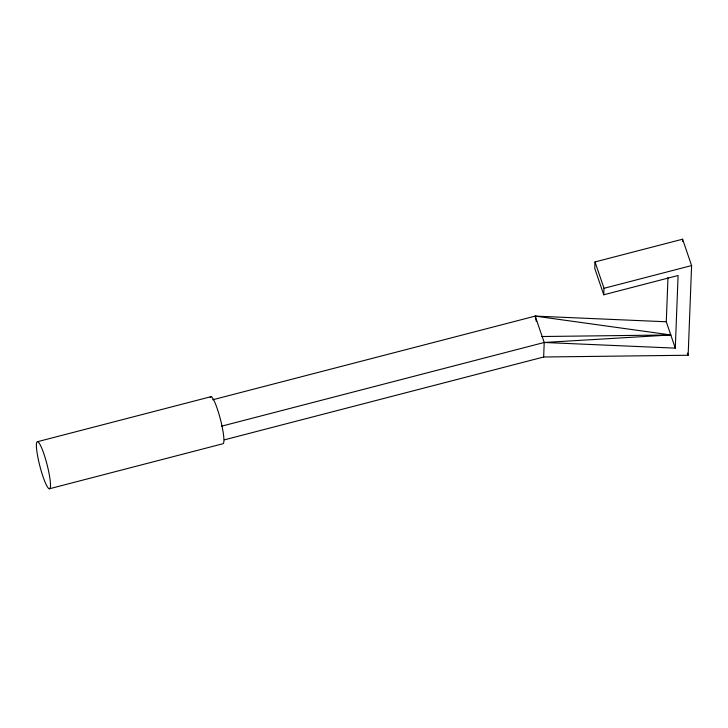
<?xml version="1.0" encoding="UTF-8"?>
<svg xmlns="http://www.w3.org/2000/svg" width="728" height="728" viewBox="0 0 728 728"><rect width="100%" height="100%" fill="white"/><g stroke="black" fill="none" stroke-linecap="round" stroke-linejoin="round"><path stroke-width="1.09" d="M224.397 439.83L543.652 357.002L544.207 342.479L535.198 316.107L212.649 399.79M543.652 357.002L688.151 355.246L691.6 265.574L682.591 239.212L595.004 261.934L594.749 268.423L603.758 294.785L678.087 275.502L675.293 348.139L544.207 342.479L221.658 426.162M603.758 294.785L604.013 288.306L595.004 261.934M675.293 348.139L666.284 321.776L667.986 277.514M682.5 241.478L682.591 239.212M604.013 288.306L691.6 265.574M37.565 441.678L210.983 396.687M49.34 488.788A24.324 3.667 75.5 0 0 43.889 453.863A24.324 3.667 75.5 0 0 37.128 453.053A24.324 3.667 75.5 0 0 49.34 488.788L222.759 443.798A24.324 3.667 75.5 0 0 219.974 417.635A24.324 3.667 75.5 0 0 210.174 397.37M544.207 342.479L670.788 334.953L535.198 316.107L536.318 321.485M541.696 336.527L670.788 334.953M535.198 316.107L666.284 321.776M687.432 353.135L688.151 355.246"/></g></svg>
